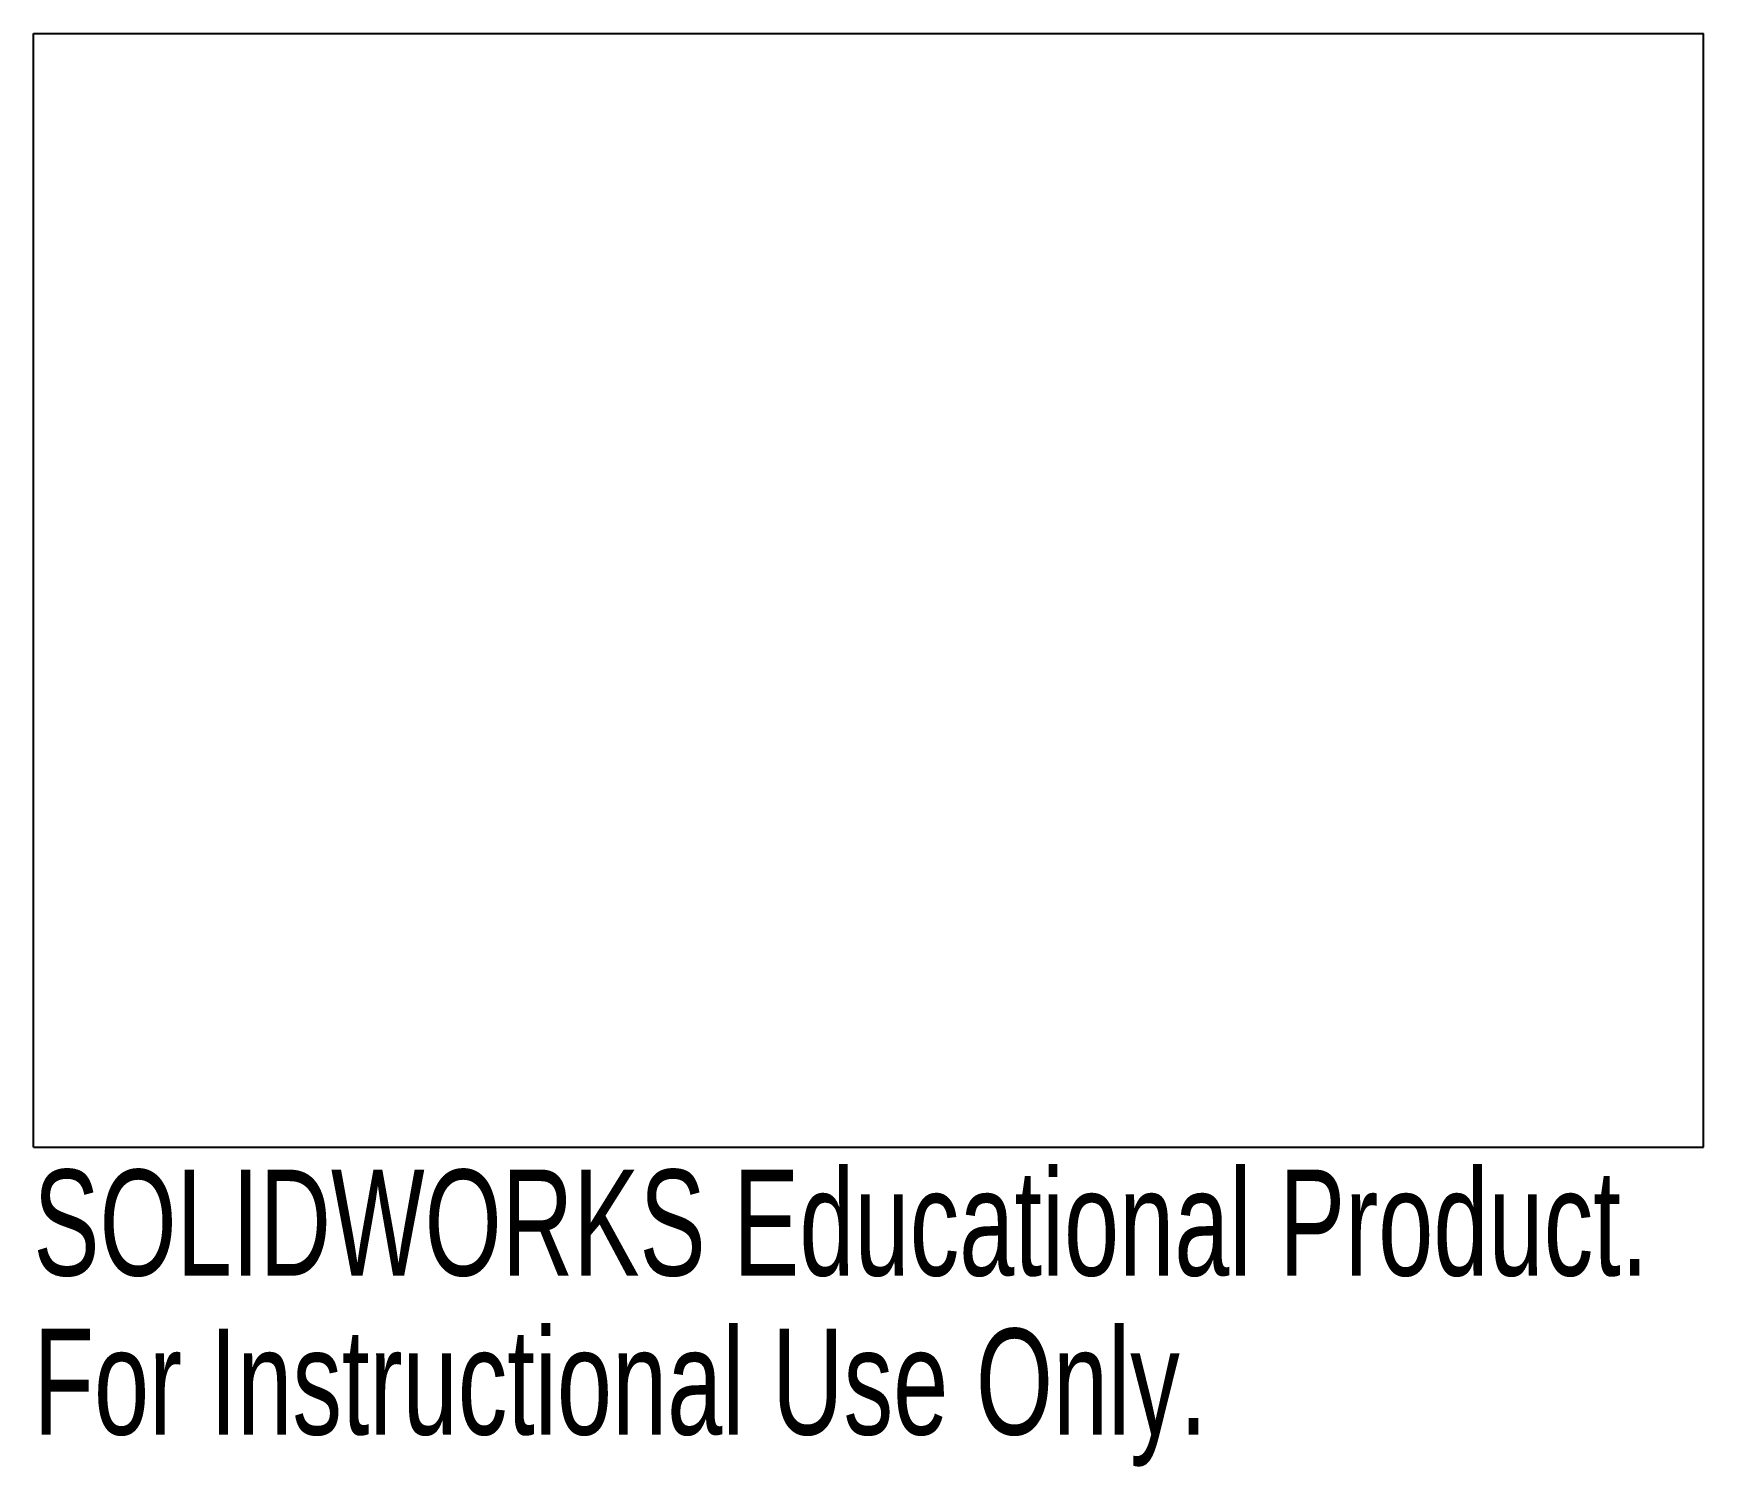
# Model space of a CAD drawing. Header units: inches. Extents: x -1.92 to 1.08, y -1.38 to 1.2.
import ezdxf

# ---------------------------------------------------------------- set-up
doc = ezdxf.new("R2010")
doc.units = ezdxf.units.IN
doc.header["$MEASUREMENT"] = 0
doc.styles.add('SLDTEXTSTYLE0', font='TXT', dxfattribs={"width": 0.7})

msp = doc.modelspace()

# ---------------------------------------------------------------- linework, layer by layer
at = {"color": 7, "linetype": 'Continuous'}
for p, q in [((-1.9168, -0.8028), (-1.9168, 1.1972)), ((-1.9168, 1.1972), (1.0832, 1.1972)), ((1.0832, -0.8028), (1.0832, 1.1972)), ((-1.9168, -0.8028), (1.0832, -0.8028))]:
    msp.add_line(p, q, dxfattribs=at)

# ---------------------------------------------------------------- texts
at = {"color": 7, "linetype": 'Continuous', "char_height": 0.1903, "attachment_point": 1, "style": 'SLDTEXTSTYLE0'}
for s, insert in [('SOLIDWORKS Educational Product.', (-1.9168, -0.8429)), ('For Instructional Use Only.', (-1.9168, -1.1284))]:
    msp.add_mtext(s, dxfattribs=dict(at, insert=insert))

doc.saveas('drawing.dxf')
